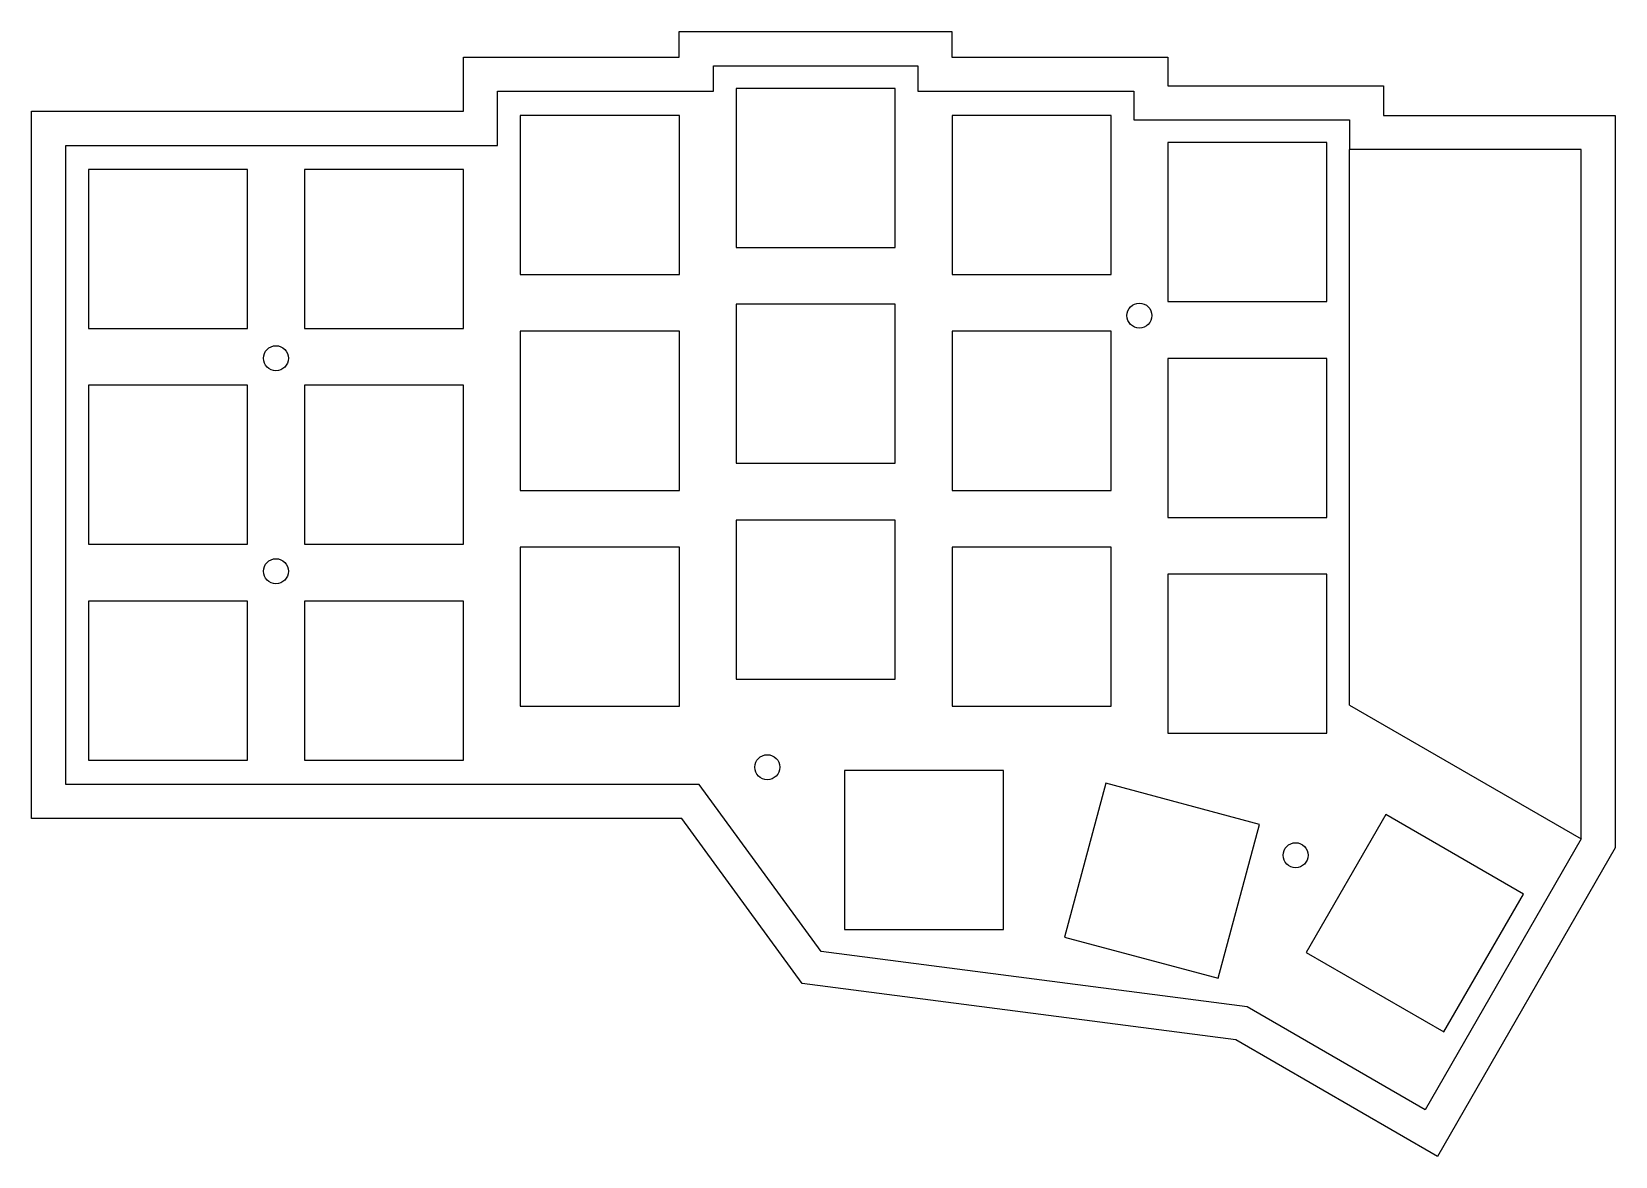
# Model space of a CAD drawing. Header units: millimetres. Extents: x -126 to 13, y 1 to 100.
import ezdxf

# ---------------------------------------------------------------- set-up
doc = ezdxf.new("R2010")
doc.units = ezdxf.units.MM
doc.layers.get('0').update_dxf_attribs({"linetype": 'CONTINUOUS'})

msp = doc.modelspace()

# ---------------------------------------------------------------- linework, layer by layer
for p, q in [((-66.02, 94.56), (-66.02, 96.81)), ((-66.02, 96.81), (-48.02, 96.81)), ((-48.02, 96.81), (-48.02, 94.56)), ((-85.02, 94.56), (-66.02, 94.56)), ((-85.02, 89.8), (-85.02, 94.56)), ((-48.02, 94.56), (-29.02, 94.56)), ((-29.02, 94.56), (-29.02, 92.05)), ((-29.02, 92.05), (-10.02, 92.05)), ((-10.02, 92.05), (-10.02, 89.42)), ((-123.02, 33.55), (-123.02, 89.8)), ((-123.02, 89.8), (-85.02, 89.8)), ((10.37, 89.42), (-10.02, 89.42)), ((-10.02, 40.53), (-10.02, 89.42)), ((10.37, 28.76), (10.37, 89.42)), ((-10.02, 40.53), (10.37, 28.76)), ((-67.27, 33.55), (-123.02, 33.55)), ((-56.54, 18.84), (-67.27, 33.55)), ((10.37, 28.76), (-3.37, 4.9)), ((-19.04, 13.96), (-56.54, 18.84)), ((-3.37, 4.9), (-19.04, 13.96))]:
    msp.add_line(p, q)
for points in [[(13.37, 92.42), (13.37, 27.96), (-2.27, 0.8), (-20.02, 11.07), (-58.21, 16.03), (-68.79, 30.55), (-126.02, 30.55), (-126.02, 92.8), (-88.02, 92.8), (-88.02, 97.56), (-69.02, 97.56), (-69.02, 99.81), (-45.02, 99.81), (-45.02, 97.56), (-26.02, 97.56), (-26.02, 95.05), (-7.02, 95.05), (-7.02, 92.42)], [(-64.01, 94.81), (-64.01, 80.81), (-50.01, 80.81), (-50.01, 94.81)], [(-83.01, 78.43), (-69.01, 78.43), (-69.01, 92.43), (-83.01, 92.43)], [(-31.01, 92.43), (-45.01, 92.43), (-45.01, 78.43), (-31.01, 78.43)], [(-26.01, 90.05), (-26.01, 76.05), (-12.01, 76.05), (-12.01, 90.05)], [(-107.01, 73.68), (-107.01, 87.68), (-121.01, 87.68), (-121.01, 73.68)], [(-88.01, 87.68), (-102.01, 87.68), (-102.01, 73.68), (-88.01, 73.68)], [(-50.01, 75.81), (-64.01, 75.81), (-64.01, 61.81), (-50.01, 61.81)], [(-69.01, 73.43), (-83.01, 73.43), (-83.01, 59.43), (-69.01, 59.43)], [(-45.01, 59.43), (-31.01, 59.43), (-31.01, 73.43), (-45.01, 73.43)], [(-26.01, 71.05), (-26.01, 57.05), (-12.01, 57.05), (-12.01, 71.05)], [(-107.01, 68.68), (-121.01, 68.68), (-121.01, 54.68), (-107.01, 54.68)], [(-88.01, 54.68), (-88.01, 68.68), (-102.01, 68.68), (-102.01, 54.68)], [(-64.01, 56.81), (-64.01, 42.81), (-50.01, 42.81), (-50.01, 56.81)], [(-83.01, 54.43), (-83.01, 40.43), (-69.01, 40.43), (-69.01, 54.43)], [(-31.01, 40.43), (-31.01, 54.43), (-45.01, 54.43), (-45.01, 40.43)], [(-26.01, 38.05), (-12.01, 38.05), (-12.01, 52.05), (-26.01, 52.05)], [(-107.01, 49.68), (-121.01, 49.68), (-121.01, 35.68), (-107.01, 35.68)], [(-102.01, 49.68), (-102.01, 35.68), (-88.01, 35.68), (-88.01, 49.68)], [(-54.49, 20.77), (-40.49, 20.77), (-40.49, 34.77), (-54.49, 34.77)], [(-21.58, 16.49), (-17.95, 30.01), (-31.48, 33.64), (-35.1, 20.11)], [(-6.83, 30.89), (-13.83, 18.76), (-1.71, 11.76), (5.29, 23.89)]]:
    msp.add_lwpolyline(points, close=True)
for centre in [(-28.52, 74.81), (-104.52, 71.06), (-104.52, 52.31), (-61.27, 35.06), (-14.77, 27.31)]:
    msp.add_circle(centre, 1.1)

doc.saveas('drawing.dxf')
